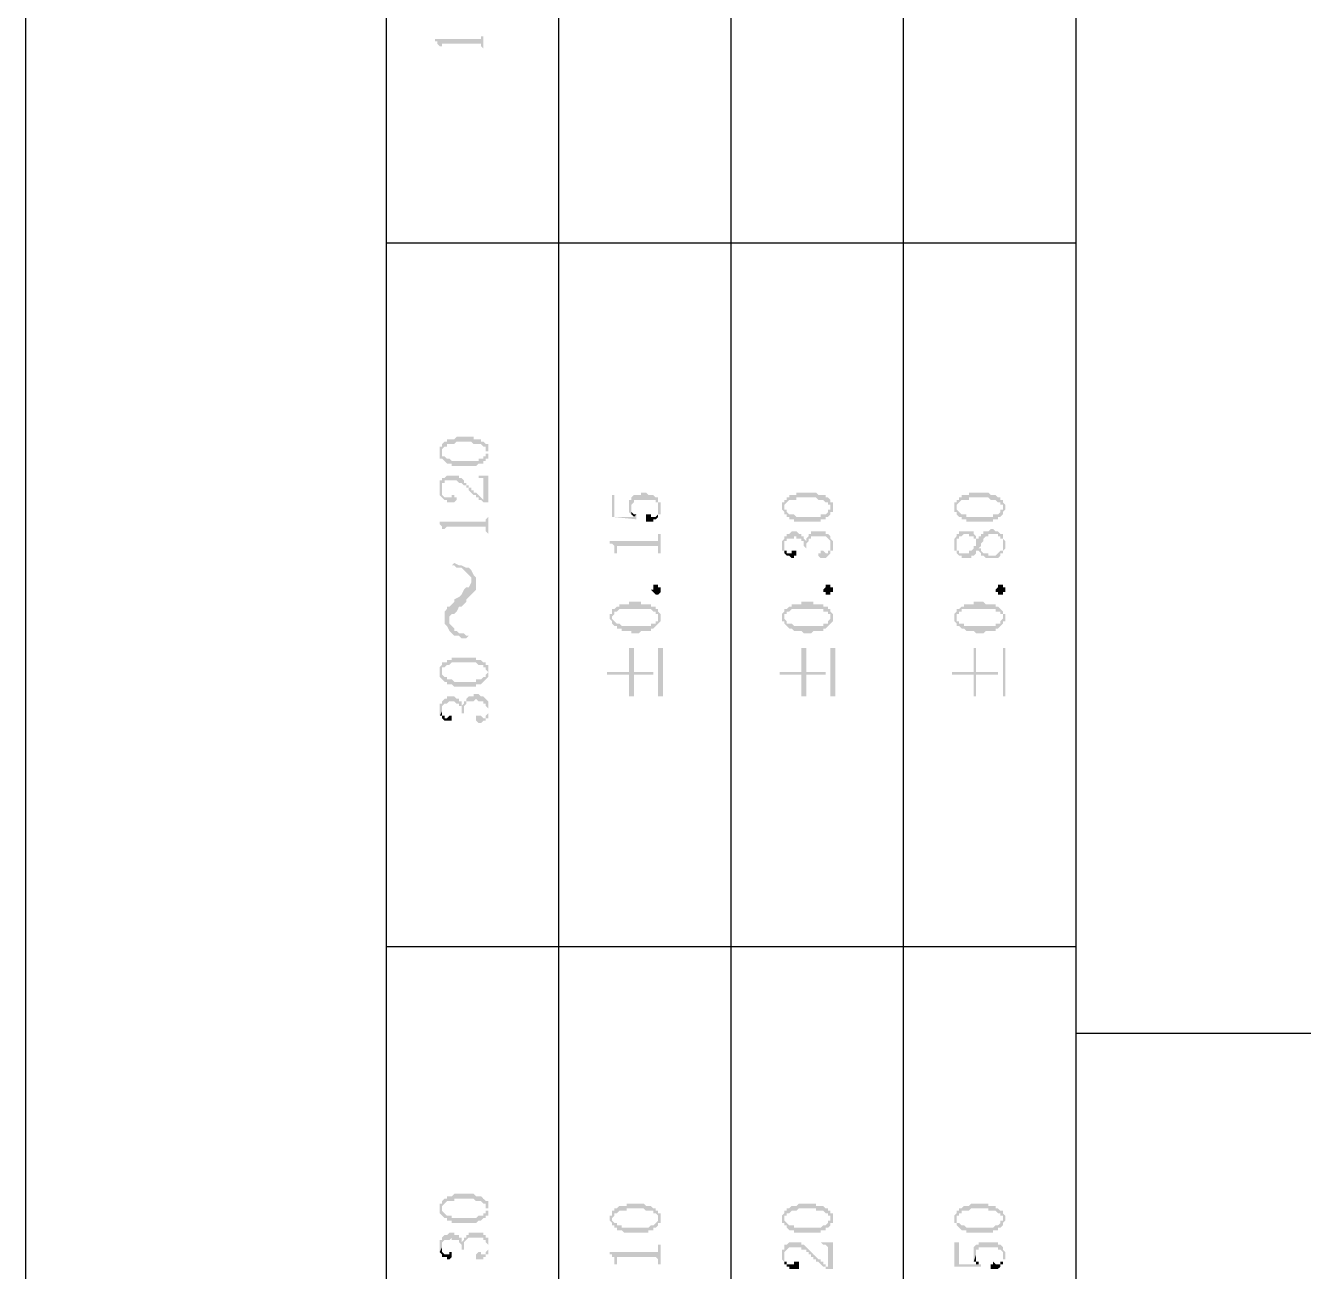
# Model space of a CAD drawing. Header units: inches. Extents: x 3613 to 8393, y -2205 to -794.
# Drawn here: x 4076.93 to 4100.69, y -2131.75 to -2108.57 of the extents above; entities that cross this region are included whole.
import ezdxf

# ---------------------------------------------------------------- set-up
doc = ezdxf.new("R2010")
doc.units = ezdxf.units.IN
doc.header["$MEASUREMENT"] = 0

msp = doc.modelspace()

# ---------------------------------------------------------------- hatches: boundary and pattern name
at = {"transparency": 33554559}
for points in [[(4084.536, -2108.821), (4084.536, -2108.867), (4084.581, -2108.867), (4084.581, -2108.912), (4084.581, -2108.912), (4084.626, -2108.957), (4084.626, -2109.002), (4084.626, -2109.047), (4084.626, -2108.957), (4084.671, -2108.957), (4084.671, -2108.912), (4085.393, -2108.912), (4085.393, -2108.957), (4085.393, -2108.957), (4085.438, -2109.002), (4085.438, -2109.047), (4085.438, -2108.686), (4085.438, -2108.776), (4085.393, -2108.776), (4085.393, -2108.821), (4085.348, -2108.821)], [(4084.626, -2116.494), (4084.626, -2116.584), (4084.626, -2116.629), (4084.671, -2116.629), (4084.671, -2116.494), (4084.671, -2116.449), (4084.671, -2116.449), (4084.716, -2116.404), (4084.761, -2116.404), (4084.761, -2116.358), (4084.897, -2116.358), (4084.942, -2116.313), (4085.213, -2116.313), (4085.258, -2116.358), (4085.393, -2116.358), (4085.438, -2116.404), (4085.484, -2116.404), (4085.484, -2116.449), (4085.484, -2116.494), (4085.529, -2116.494), (4085.529, -2116.358), (4085.484, -2116.358), (4085.438, -2116.313), (4085.393, -2116.313), (4085.393, -2116.268), (4085.258, -2116.268), (4085.258, -2116.223), (4084.942, -2116.223), (4084.897, -2116.268), (4084.761, -2116.268), (4084.761, -2116.313), (4084.716, -2116.313), (4084.671, -2116.358), (4084.671, -2116.404), (4084.626, -2116.404), (4084.626, -2116.449)], [(4084.671, -2116.629), (4084.671, -2116.629), (4084.716, -2116.674), (4084.716, -2116.674), (4084.761, -2116.72), (4084.852, -2116.72), (4084.852, -2116.765), (4085.303, -2116.765), (4085.348, -2116.72), (4085.438, -2116.72), (4085.438, -2116.674), (4085.484, -2116.674), (4085.484, -2116.629), (4085.529, -2116.629), (4085.529, -2116.584), (4085.529, -2116.539), (4085.529, -2116.494), (4085.529, -2116.449), (4085.529, -2116.404), (4085.529, -2116.358), (4085.529, -2116.539), (4085.484, -2116.539), (4085.484, -2116.584), (4085.438, -2116.584), (4085.438, -2116.629), (4085.348, -2116.629), (4085.348, -2116.674), (4084.852, -2116.674), (4084.807, -2116.629), (4084.761, -2116.629), (4084.716, -2116.584), (4084.671, -2116.584), (4084.671, -2116.539), (4084.671, -2116.494)], [(4084.626, -2117.171), (4084.626, -2117.216), (4084.626, -2117.306), (4084.626, -2117.306), (4084.671, -2117.216), (4084.671, -2117.126), (4084.671, -2117.081), (4084.716, -2117.081), (4084.716, -2117.035), (4084.942, -2117.035), (4084.987, -2117.081), (4085.032, -2117.081), (4085.077, -2117.126), (4085.123, -2117.126), (4085.123, -2117.171), (4085.168, -2117.171), (4085.168, -2117.216), (4085.168, -2117.216), (4085.213, -2117.261), (4085.213, -2117.261), (4085.258, -2117.306), (4085.303, -2117.306), (4085.303, -2117.351), (4085.348, -2117.351), (4085.348, -2117.397), (4085.393, -2117.397), (4085.438, -2117.442), (4085.484, -2117.442), (4085.438, -2117.397), (4085.438, -2117.397), (4085.393, -2117.351), (4085.393, -2117.351), (4085.348, -2117.306), (4085.348, -2117.306), (4085.303, -2117.261), (4085.258, -2117.261), (4085.258, -2117.216), (4085.213, -2117.216), (4085.213, -2117.171), (4085.168, -2117.171), (4085.168, -2117.126), (4085.123, -2117.126), (4085.123, -2117.081), (4085.077, -2117.081), (4085.077, -2117.035), (4085.077, -2117.035), (4085.032, -2116.99), (4084.987, -2116.99), (4084.987, -2116.945), (4084.761, -2116.945), (4084.716, -2116.99), (4084.671, -2116.99), (4084.671, -2117.035), (4084.626, -2117.035), (4084.626, -2117.081)], [(4085.303, -2116.945), (4085.348, -2116.945), (4085.348, -2116.99), (4085.438, -2116.99), (4085.438, -2117.035), (4085.438, -2117.397), (4085.484, -2117.442), (4085.529, -2117.442), (4085.529, -2116.945)], [(4084.626, -2117.306), (4084.671, -2117.351), (4084.671, -2117.351), (4084.716, -2117.397), (4084.761, -2117.397), (4084.761, -2117.442), (4084.897, -2117.442), (4084.942, -2117.397), (4084.942, -2117.351), (4084.897, -2117.351), (4084.897, -2117.306), (4084.852, -2117.306), (4084.852, -2117.351), (4084.716, -2117.351), (4084.671, -2117.306), (4084.671, -2117.216), (4084.671, -2117.216)], [(4087.83, -2117.306), (4087.83, -2117.712), (4088.282, -2117.758), (4088.282, -2117.712), (4088.282, -2117.667), (4088.237, -2117.712), (4087.876, -2117.712), (4087.876, -2117.306)], [(4088.146, -2117.487), (4088.146, -2117.577), (4088.146, -2117.622), (4088.146, -2117.622), (4088.191, -2117.667), (4088.191, -2117.532), (4088.191, -2117.487), (4088.191, -2117.487), (4088.237, -2117.442), (4088.237, -2117.397), (4088.643, -2117.397), (4088.643, -2117.442), (4088.688, -2117.442), (4088.688, -2117.487), (4088.688, -2117.532), (4088.688, -2117.667), (4088.733, -2117.667), (4088.733, -2117.622), (4088.733, -2117.532), (4088.733, -2117.487), (4088.733, -2117.442), (4088.688, -2117.442), (4088.688, -2117.397), (4088.688, -2117.351), (4088.643, -2117.351), (4088.598, -2117.306), (4088.507, -2117.306), (4088.462, -2117.261), (4088.372, -2117.261), (4088.372, -2117.306), (4088.237, -2117.306), (4088.191, -2117.351), (4088.191, -2117.397), (4088.146, -2117.397), (4088.146, -2117.442)], [(4090.99, -2117.532), (4090.99, -2117.577), (4090.99, -2117.577), (4091.035, -2117.622), (4091.035, -2117.667), (4091.035, -2117.532), (4091.035, -2117.487), (4091.035, -2117.487), (4091.08, -2117.442), (4091.08, -2117.442), (4091.125, -2117.397), (4091.26, -2117.397), (4091.26, -2117.351), (4091.622, -2117.351), (4091.667, -2117.397), (4091.757, -2117.397), (4091.802, -2117.442), (4091.847, -2117.442), (4091.847, -2117.487), (4091.892, -2117.487), (4091.892, -2117.532), (4091.892, -2117.397), (4091.892, -2117.397), (4091.847, -2117.351), (4091.802, -2117.351), (4091.802, -2117.306), (4091.667, -2117.306), (4091.622, -2117.261), (4091.26, -2117.261), (4091.26, -2117.306), (4091.125, -2117.306), (4091.125, -2117.351), (4091.08, -2117.351), (4091.08, -2117.397), (4091.035, -2117.397), (4091.035, -2117.442), (4090.99, -2117.442)], [(4094.194, -2117.532), (4094.194, -2117.577), (4094.194, -2117.622), (4094.239, -2117.622), (4094.239, -2117.667), (4094.239, -2117.532), (4094.239, -2117.487), (4094.239, -2117.487), (4094.284, -2117.442), (4094.284, -2117.442), (4094.329, -2117.397), (4094.465, -2117.397), (4094.465, -2117.351), (4094.826, -2117.351), (4094.871, -2117.397), (4094.961, -2117.397), (4095.006, -2117.442), (4095.052, -2117.442), (4095.052, -2117.487), (4095.097, -2117.487), (4095.097, -2117.532), (4095.097, -2117.397), (4095.052, -2117.397), (4095.052, -2117.351), (4095.006, -2117.351), (4094.961, -2117.306), (4094.871, -2117.306), (4094.826, -2117.261), (4094.465, -2117.261), (4094.465, -2117.306), (4094.329, -2117.306), (4094.329, -2117.351), (4094.284, -2117.351), (4094.284, -2117.397), (4094.239, -2117.397), (4094.239, -2117.442), (4094.194, -2117.442)], [(4088.191, -2117.667), (4088.191, -2117.667), (4088.237, -2117.712), (4088.237, -2117.712), (4088.282, -2117.667), (4088.237, -2117.667), (4088.191, -2117.622), (4088.191, -2117.577), (4088.191, -2117.532)], [(4088.462, -2117.712), (4088.462, -2117.803), (4088.598, -2117.803), (4088.598, -2117.758), (4088.643, -2117.758), (4088.688, -2117.712), (4088.688, -2117.532), (4088.688, -2117.622), (4088.688, -2117.667), (4088.688, -2117.667), (4088.643, -2117.712), (4088.553, -2117.712), (4088.553, -2117.667), (4088.462, -2117.667)], [(4091.035, -2117.667), (4091.08, -2117.667), (4091.08, -2117.712), (4091.125, -2117.712), (4091.125, -2117.758), (4091.215, -2117.758), (4091.215, -2117.803), (4091.712, -2117.803), (4091.712, -2117.758), (4091.802, -2117.758), (4091.802, -2117.712), (4091.847, -2117.712), (4091.892, -2117.667), (4091.892, -2117.622), (4091.937, -2117.622), (4091.937, -2117.577), (4091.937, -2117.532), (4091.937, -2117.487), (4091.937, -2117.442), (4091.892, -2117.442), (4091.892, -2117.397), (4091.892, -2117.532), (4091.892, -2117.577), (4091.847, -2117.577), (4091.847, -2117.622), (4091.847, -2117.622), (4091.802, -2117.667), (4091.712, -2117.667), (4091.712, -2117.712), (4091.26, -2117.712), (4091.215, -2117.667), (4091.125, -2117.667), (4091.08, -2117.622), (4091.08, -2117.577), (4091.035, -2117.577), (4091.035, -2117.532)], [(4094.239, -2117.667), (4094.239, -2117.667), (4094.284, -2117.712), (4094.329, -2117.712), (4094.329, -2117.758), (4094.42, -2117.758), (4094.42, -2117.803), (4094.916, -2117.803), (4094.916, -2117.758), (4095.006, -2117.758), (4095.006, -2117.712), (4095.052, -2117.712), (4095.097, -2117.667), (4095.097, -2117.622), (4095.097, -2117.622), (4095.142, -2117.577), (4095.142, -2117.532), (4095.142, -2117.487), (4095.142, -2117.487), (4095.097, -2117.442), (4095.097, -2117.397), (4095.097, -2117.532), (4095.097, -2117.577), (4095.052, -2117.577), (4095.052, -2117.622), (4095.052, -2117.622), (4095.006, -2117.667), (4094.916, -2117.667), (4094.916, -2117.712), (4094.42, -2117.712), (4094.42, -2117.667), (4094.329, -2117.667), (4094.284, -2117.622), (4094.284, -2117.622), (4094.239, -2117.577), (4094.239, -2117.532)], [(4084.626, -2117.803), (4084.626, -2117.848), (4084.626, -2117.848), (4084.671, -2117.893), (4084.671, -2117.938), (4084.716, -2117.938), (4084.716, -2118.073), (4084.716, -2117.938), (4084.716, -2117.938), (4084.761, -2117.893), (4085.484, -2117.893), (4085.484, -2117.938), (4085.484, -2117.983), (4085.529, -2118.028), (4085.529, -2118.073), (4085.529, -2117.667), (4085.529, -2117.712), (4085.484, -2117.758), (4085.484, -2117.803), (4085.438, -2117.803)], [(4087.785, -2118.164), (4087.785, -2118.209), (4087.83, -2118.209), (4087.876, -2118.254), (4087.876, -2118.344), (4087.876, -2118.389), (4087.921, -2118.389), (4087.921, -2118.299), (4087.921, -2118.254), (4088.688, -2118.254), (4088.688, -2118.299), (4088.688, -2118.344), (4088.688, -2118.389), (4088.733, -2118.389), (4088.733, -2118.028), (4088.688, -2118.028), (4088.688, -2118.119), (4088.688, -2118.164), (4088.598, -2118.164)], [(4090.99, -2118.254), (4090.99, -2118.344), (4091.035, -2118.344), (4091.035, -2118.254), (4091.035, -2118.209), (4091.035, -2118.164), (4091.08, -2118.164), (4091.08, -2118.119), (4091.215, -2118.119), (4091.215, -2118.073), (4091.26, -2118.073), (4091.26, -2118.119), (4091.351, -2118.119), (4091.351, -2118.164), (4091.396, -2118.164), (4091.396, -2118.209), (4091.396, -2118.254), (4091.396, -2118.254), (4091.441, -2118.299), (4091.441, -2118.254), (4091.441, -2118.209), (4091.486, -2118.164), (4091.486, -2118.119), (4091.531, -2118.119), (4091.531, -2118.073), (4091.802, -2118.073), (4091.847, -2118.119), (4091.847, -2118.119), (4091.892, -2118.164), (4091.892, -2118.209), (4091.892, -2118.254), (4091.892, -2118.073), (4091.892, -2118.073), (4091.847, -2118.028), (4091.802, -2118.028), (4091.802, -2117.983), (4091.531, -2117.983), (4091.531, -2118.028), (4091.486, -2118.028), (4091.486, -2118.073), (4091.486, -2118.073), (4091.441, -2118.119), (4091.441, -2118.164), (4091.441, -2118.164), (4091.396, -2118.119), (4091.396, -2118.073), (4091.351, -2118.073), (4091.351, -2118.028), (4091.306, -2118.028), (4091.26, -2117.983), (4091.17, -2117.983), (4091.125, -2118.028), (4091.08, -2118.028), (4091.08, -2118.073), (4091.035, -2118.073), (4091.035, -2118.119), (4091.035, -2118.119), (4090.99, -2118.164), (4090.99, -2118.209)], [(4094.194, -2118.209), (4094.194, -2118.254), (4094.194, -2118.344), (4094.239, -2118.344), (4094.239, -2118.389), (4094.239, -2118.389), (4094.284, -2118.435), (4094.329, -2118.435), (4094.329, -2118.48), (4094.51, -2118.48), (4094.51, -2118.435), (4094.555, -2118.435), (4094.6, -2118.389), (4094.6, -2118.344), (4094.645, -2118.344), (4094.645, -2118.299), (4094.645, -2118.299), (4094.691, -2118.254), (4094.691, -2118.209), (4094.691, -2118.209), (4094.736, -2118.164), (4094.736, -2118.119), (4094.736, -2118.119), (4094.781, -2118.073), (4094.826, -2118.073), (4094.826, -2118.028), (4095.006, -2118.028), (4095.006, -2118.073), (4095.052, -2118.073), (4095.052, -2118.119), (4095.097, -2118.119), (4095.097, -2118.209), (4095.097, -2118.344), (4095.097, -2118.344), (4095.142, -2118.299), (4095.142, -2118.209), (4095.142, -2118.164), (4095.142, -2118.164), (4095.097, -2118.119), (4095.097, -2118.073), (4095.097, -2118.028), (4095.052, -2118.028), (4095.006, -2117.983), (4094.961, -2117.983), (4094.916, -2117.938), (4094.871, -2117.938), (4094.826, -2117.983), (4094.736, -2117.983), (4094.736, -2118.028), (4094.691, -2118.028), (4094.691, -2118.073), (4094.645, -2118.073), (4094.645, -2118.119), (4094.6, -2118.119), (4094.6, -2118.164), (4094.6, -2118.254), (4094.555, -2118.254), (4094.555, -2118.299), (4094.555, -2118.299), (4094.51, -2118.344), (4094.465, -2118.344), (4094.465, -2118.389), (4094.284, -2118.389), (4094.284, -2118.344), (4094.239, -2118.344), (4094.239, -2118.299), (4094.239, -2118.073), (4094.194, -2118.119)], [(4094.239, -2118.073), (4094.239, -2118.209), (4094.239, -2118.164), (4094.239, -2118.119), (4094.284, -2118.119), (4094.284, -2118.073), (4094.329, -2118.073), (4094.375, -2118.028), (4094.465, -2118.028), (4094.465, -2118.073), (4094.555, -2118.073), (4094.555, -2118.119), (4094.6, -2118.119), (4094.6, -2118.164), (4094.6, -2118.073), (4094.6, -2118.073), (4094.555, -2118.028), (4094.555, -2117.983), (4094.284, -2117.983), (4094.284, -2118.028), (4094.239, -2118.028)], [(4091.035, -2118.344), (4091.035, -2118.389), (4091.035, -2118.389), (4091.08, -2118.435), (4091.125, -2118.435), (4091.17, -2118.48), (4091.215, -2118.48), (4091.215, -2118.435), (4091.26, -2118.435), (4091.26, -2118.389), (4091.26, -2118.344), (4091.17, -2118.344), (4091.17, -2118.389), (4091.08, -2118.389), (4091.08, -2118.344), (4091.035, -2118.344), (4091.035, -2118.299), (4091.035, -2118.254)], [(4091.667, -2118.435), (4091.667, -2118.435), (4091.712, -2118.48), (4091.802, -2118.48), (4091.847, -2118.435), (4091.847, -2118.435), (4091.892, -2118.389), (4091.892, -2118.344), (4091.937, -2118.344), (4091.937, -2118.254), (4091.937, -2118.209), (4091.937, -2118.164), (4091.937, -2118.164), (4091.892, -2118.119), (4091.892, -2118.254), (4091.892, -2118.299), (4091.892, -2118.344), (4091.847, -2118.344), (4091.847, -2118.389), (4091.802, -2118.389), (4091.757, -2118.344), (4091.712, -2118.344), (4091.712, -2118.389), (4091.667, -2118.389)], [(4094.645, -2118.344), (4094.691, -2118.389), (4094.691, -2118.435), (4094.736, -2118.435), (4094.781, -2118.48), (4095.006, -2118.48), (4095.052, -2118.435), (4095.052, -2118.389), (4095.097, -2118.389), (4095.097, -2118.209), (4095.097, -2118.299), (4095.097, -2118.344), (4095.052, -2118.344), (4095.006, -2118.389), (4095.006, -2118.389), (4094.961, -2118.435), (4094.826, -2118.435), (4094.826, -2118.389), (4094.736, -2118.389), (4094.691, -2118.344), (4094.691, -2118.299), (4094.645, -2118.299)], [(4084.852, -2118.615), (4084.897, -2118.615), (4084.942, -2118.66), (4085.032, -2118.66), (4085.077, -2118.705), (4085.123, -2118.75), (4085.123, -2118.75), (4085.168, -2118.796), (4085.213, -2118.841), (4085.213, -2119.157), (4085.213, -2119.157), (4085.258, -2119.112), (4085.303, -2119.066), (4085.303, -2118.841), (4085.258, -2118.796), (4085.213, -2118.705), (4085.213, -2118.705), (4085.168, -2118.66), (4085.123, -2118.66), (4085.032, -2118.615), (4084.987, -2118.615), (4084.897, -2118.57)], [(4084.716, -2119.608), (4084.716, -2119.698), (4084.761, -2119.743), (4084.807, -2119.834), (4084.807, -2119.653), (4084.807, -2119.563), (4084.852, -2119.518), (4084.897, -2119.518), (4084.942, -2119.473), (4084.987, -2119.382), (4085.032, -2119.382), (4085.077, -2119.337), (4085.123, -2119.292), (4085.123, -2119.247), (4085.168, -2119.202), (4085.213, -2119.157), (4085.213, -2118.886), (4085.213, -2118.931), (4085.168, -2119.021), (4085.123, -2119.021), (4085.077, -2119.066), (4085.032, -2119.157), (4085.032, -2119.157), (4084.987, -2119.202), (4084.897, -2119.247), (4084.897, -2119.292), (4084.852, -2119.337), (4084.807, -2119.382), (4084.761, -2119.382), (4084.761, -2119.427), (4084.716, -2119.473), (4084.716, -2119.563)], [(4088.733, -2119.066), (4088.733, -2119.112), (4088.733, -2119.112), (4088.688, -2119.157), (4088.643, -2119.157), (4088.598, -2119.112), (4088.598, -2119.112), (4088.553, -2119.066), (4088.598, -2119.066), (4088.598, -2119.021), (4088.598, -2118.976), (4088.688, -2118.976), (4088.688, -2119.021), (4088.733, -2119.021), (4088.733, -2119.066)], [(4091.937, -2119.066), (4091.937, -2119.112), (4091.892, -2119.112), (4091.892, -2119.157), (4091.802, -2119.157), (4091.802, -2119.112), (4091.757, -2119.112), (4091.757, -2119.066), (4091.757, -2119.066), (4091.802, -2119.021), (4091.802, -2118.976), (4091.892, -2118.976), (4091.892, -2119.021), (4091.937, -2119.021), (4091.937, -2119.066)], [(4095.142, -2119.066), (4095.142, -2119.112), (4095.097, -2119.112), (4095.097, -2119.157), (4095.006, -2119.157), (4095.006, -2119.112), (4094.961, -2119.112), (4094.961, -2119.066), (4094.961, -2119.066), (4095.006, -2119.021), (4095.006, -2118.976), (4095.097, -2118.976), (4095.097, -2119.021), (4095.142, -2119.021), (4095.142, -2119.066)], [(4087.785, -2119.563), (4087.785, -2119.608), (4087.785, -2119.608), (4087.83, -2119.653), (4087.83, -2119.698), (4087.83, -2119.563), (4087.83, -2119.563), (4087.876, -2119.518), (4087.876, -2119.473), (4087.921, -2119.473), (4087.966, -2119.427), (4088.553, -2119.427), (4088.598, -2119.473), (4088.643, -2119.473), (4088.643, -2119.518), (4088.688, -2119.518), (4088.688, -2119.563), (4088.688, -2119.427), (4088.643, -2119.427), (4088.643, -2119.382), (4088.553, -2119.382), (4088.553, -2119.337), (4088.372, -2119.337), (4088.372, -2119.292), (4088.146, -2119.292), (4088.146, -2119.337), (4087.966, -2119.337), (4087.966, -2119.382), (4087.921, -2119.382), (4087.876, -2119.427), (4087.83, -2119.427), (4087.83, -2119.473), (4087.83, -2119.518), (4087.785, -2119.518)], [(4087.83, -2119.698), (4087.876, -2119.743), (4087.921, -2119.743), (4087.921, -2119.789), (4088.011, -2119.789), (4088.011, -2119.834), (4088.191, -2119.834), (4088.191, -2119.879), (4088.327, -2119.879), (4088.372, -2119.834), (4088.553, -2119.834), (4088.553, -2119.789), (4088.598, -2119.789), (4088.643, -2119.743), (4088.643, -2119.743), (4088.688, -2119.698), (4088.688, -2119.698), (4088.733, -2119.653), (4088.733, -2119.563), (4088.733, -2119.518), (4088.733, -2119.518), (4088.688, -2119.473), (4088.688, -2119.608), (4088.688, -2119.653), (4088.643, -2119.653), (4088.643, -2119.698), (4088.553, -2119.698), (4088.553, -2119.743), (4088.011, -2119.743), (4087.966, -2119.698), (4087.921, -2119.698), (4087.876, -2119.653), (4087.876, -2119.653), (4087.83, -2119.608), (4087.83, -2119.563)], [(4090.99, -2119.563), (4090.99, -2119.608), (4090.99, -2119.653), (4091.035, -2119.653), (4091.035, -2119.698), (4091.035, -2119.563), (4091.035, -2119.518), (4091.08, -2119.518), (4091.08, -2119.473), (4091.125, -2119.473), (4091.17, -2119.427), (4091.757, -2119.427), (4091.757, -2119.473), (4091.847, -2119.473), (4091.847, -2119.518), (4091.892, -2119.518), (4091.892, -2119.563), (4091.892, -2119.427), (4091.847, -2119.427), (4091.847, -2119.382), (4091.757, -2119.382), (4091.757, -2119.337), (4091.576, -2119.337), (4091.576, -2119.292), (4091.351, -2119.292), (4091.351, -2119.337), (4091.17, -2119.337), (4091.17, -2119.382), (4091.125, -2119.382), (4091.08, -2119.427), (4091.035, -2119.427), (4091.035, -2119.473), (4091.035, -2119.473), (4090.99, -2119.518)], [(4091.035, -2119.698), (4091.08, -2119.743), (4091.08, -2119.743), (4091.125, -2119.789), (4091.17, -2119.789), (4091.215, -2119.834), (4091.351, -2119.834), (4091.396, -2119.879), (4091.531, -2119.879), (4091.576, -2119.834), (4091.757, -2119.834), (4091.757, -2119.789), (4091.802, -2119.789), (4091.847, -2119.743), (4091.847, -2119.743), (4091.892, -2119.698), (4091.892, -2119.698), (4091.937, -2119.653), (4091.937, -2119.563), (4091.937, -2119.518), (4091.937, -2119.518), (4091.892, -2119.473), (4091.892, -2119.608), (4091.892, -2119.608), (4091.847, -2119.653), (4091.847, -2119.698), (4091.757, -2119.698), (4091.757, -2119.743), (4091.215, -2119.743), (4091.17, -2119.698), (4091.08, -2119.698), (4091.08, -2119.653), (4091.08, -2119.653), (4091.035, -2119.608), (4091.035, -2119.563)], [(4094.194, -2119.563), (4094.194, -2119.608), (4094.194, -2119.653), (4094.194, -2119.653), (4094.239, -2119.698), (4094.239, -2119.563), (4094.239, -2119.518), (4094.284, -2119.518), (4094.284, -2119.473), (4094.329, -2119.473), (4094.329, -2119.427), (4094.961, -2119.427), (4094.961, -2119.473), (4095.052, -2119.473), (4095.052, -2119.518), (4095.097, -2119.518), (4095.097, -2119.563), (4095.097, -2119.473), (4095.052, -2119.427), (4095.052, -2119.427), (4095.006, -2119.382), (4094.961, -2119.382), (4094.961, -2119.337), (4094.781, -2119.337), (4094.736, -2119.292), (4094.555, -2119.292), (4094.555, -2119.337), (4094.375, -2119.337), (4094.375, -2119.382), (4094.329, -2119.382), (4094.284, -2119.427), (4094.239, -2119.427), (4094.239, -2119.473), (4094.239, -2119.473), (4094.194, -2119.518)], [(4094.239, -2119.698), (4094.239, -2119.743), (4094.284, -2119.743), (4094.329, -2119.789), (4094.375, -2119.789), (4094.42, -2119.834), (4094.555, -2119.834), (4094.6, -2119.879), (4094.736, -2119.879), (4094.781, -2119.834), (4094.961, -2119.834), (4094.961, -2119.789), (4095.006, -2119.789), (4095.052, -2119.743), (4095.052, -2119.743), (4095.097, -2119.698), (4095.097, -2119.653), (4095.142, -2119.653), (4095.142, -2119.563), (4095.142, -2119.518), (4095.097, -2119.518), (4095.097, -2119.473), (4095.097, -2119.608), (4095.097, -2119.608), (4095.052, -2119.653), (4095.052, -2119.698), (4094.961, -2119.698), (4094.961, -2119.743), (4094.375, -2119.743), (4094.375, -2119.698), (4094.284, -2119.698), (4094.284, -2119.653), (4094.239, -2119.653), (4094.239, -2119.608), (4094.239, -2119.563)], [(4084.807, -2119.834), (4084.807, -2119.834), (4084.852, -2119.879), (4084.897, -2119.924), (4084.987, -2119.924), (4085.032, -2119.969), (4085.123, -2119.969), (4085.168, -2119.924), (4085.123, -2119.924), (4085.077, -2119.879), (4084.987, -2119.879), (4084.942, -2119.834), (4084.897, -2119.834), (4084.897, -2119.789), (4084.852, -2119.743), (4084.807, -2119.698), (4084.807, -2119.653)], [(4087.74, -2120.601), (4087.74, -2120.646), (4088.146, -2120.646), (4088.146, -2121.052), (4088.237, -2121.052), (4088.237, -2120.646), (4088.598, -2120.646), (4088.598, -2120.601), (4088.237, -2120.601), (4088.237, -2120.15), (4088.146, -2120.15), (4088.146, -2120.601)], [(4088.778, -2121.052), (4088.778, -2120.15), (4088.688, -2120.15), (4088.688, -2121.052)], [(4090.945, -2120.601), (4090.945, -2120.646), (4091.351, -2120.646), (4091.351, -2121.052), (4091.441, -2121.052), (4091.441, -2120.646), (4091.802, -2120.646), (4091.802, -2120.601), (4091.441, -2120.601), (4091.441, -2120.15), (4091.351, -2120.15), (4091.351, -2120.601)], [(4091.983, -2121.052), (4091.983, -2120.15), (4091.892, -2120.15), (4091.892, -2121.052)], [(4094.149, -2120.601), (4094.149, -2120.646), (4094.555, -2120.646), (4094.555, -2121.052), (4094.6, -2121.052), (4094.6, -2120.646), (4095.006, -2120.646), (4095.006, -2120.601), (4094.6, -2120.601), (4094.6, -2120.15), (4094.555, -2120.15), (4094.555, -2120.601)], [(4095.142, -2121.052), (4095.142, -2120.15), (4095.097, -2120.15), (4095.097, -2121.052)], [(4084.626, -2120.601), (4084.626, -2120.646), (4084.626, -2120.691), (4084.626, -2120.691), (4084.671, -2120.736), (4084.671, -2120.601), (4084.671, -2120.556), (4084.671, -2120.511), (4084.716, -2120.511), (4084.761, -2120.465), (4084.807, -2120.465), (4084.852, -2120.42), (4085.303, -2120.42), (4085.348, -2120.465), (4085.438, -2120.465), (4085.438, -2120.511), (4085.484, -2120.511), (4085.484, -2120.556), (4085.484, -2120.556), (4085.529, -2120.601), (4085.529, -2120.465), (4085.484, -2120.465), (4085.484, -2120.42), (4085.438, -2120.42), (4085.393, -2120.375), (4085.303, -2120.375), (4085.303, -2120.33), (4084.852, -2120.33), (4084.852, -2120.375), (4084.761, -2120.375), (4084.761, -2120.42), (4084.671, -2120.42), (4084.671, -2120.465), (4084.671, -2120.465), (4084.626, -2120.511), (4084.626, -2120.556), (4084.626, -2120.556)], [(4084.671, -2120.736), (4084.671, -2120.736), (4084.716, -2120.781), (4084.761, -2120.781), (4084.761, -2120.827), (4084.852, -2120.827), (4084.897, -2120.872), (4085.303, -2120.872), (4085.303, -2120.827), (4085.393, -2120.827), (4085.438, -2120.781), (4085.438, -2120.781), (4085.484, -2120.736), (4085.484, -2120.736), (4085.529, -2120.691), (4085.529, -2120.601), (4085.529, -2120.556), (4085.529, -2120.511), (4085.529, -2120.465), (4085.529, -2120.601), (4085.529, -2120.601), (4085.484, -2120.646), (4085.484, -2120.691), (4085.438, -2120.691), (4085.393, -2120.736), (4085.303, -2120.736), (4085.303, -2120.781), (4084.897, -2120.781), (4084.852, -2120.736), (4084.761, -2120.736), (4084.761, -2120.691), (4084.716, -2120.691), (4084.671, -2120.646), (4084.671, -2120.601), (4084.671, -2120.601)], [(4084.626, -2121.278), (4084.626, -2121.323), (4084.626, -2121.368), (4084.626, -2121.413), (4084.671, -2121.323), (4084.671, -2121.233), (4084.671, -2121.233), (4084.716, -2121.188), (4084.761, -2121.188), (4084.807, -2121.142), (4084.897, -2121.142), (4084.942, -2121.188), (4084.987, -2121.188), (4084.987, -2121.233), (4085.032, -2121.233), (4085.032, -2121.278), (4085.032, -2121.368), (4085.077, -2121.368), (4085.077, -2121.323), (4085.077, -2121.233), (4085.077, -2121.233), (4085.123, -2121.188), (4085.123, -2121.142), (4085.258, -2121.142), (4085.303, -2121.097), (4085.303, -2121.097), (4085.348, -2121.142), (4085.438, -2121.142), (4085.438, -2121.188), (4085.484, -2121.188), (4085.484, -2121.233), (4085.529, -2121.278), (4085.529, -2121.323), (4085.529, -2121.142), (4085.529, -2121.142), (4085.484, -2121.097), (4085.484, -2121.097), (4085.438, -2121.052), (4085.393, -2121.052), (4085.348, -2121.007), (4085.258, -2121.007), (4085.258, -2121.052), (4085.168, -2121.052), (4085.123, -2121.097), (4085.123, -2121.142), (4085.077, -2121.142), (4085.077, -2121.188), (4085.077, -2121.188), (4085.032, -2121.233), (4085.032, -2121.188), (4085.032, -2121.142), (4084.987, -2121.142), (4084.987, -2121.097), (4084.942, -2121.097), (4084.897, -2121.052), (4084.761, -2121.052), (4084.761, -2121.097), (4084.716, -2121.097), (4084.671, -2121.142), (4084.671, -2121.188), (4084.626, -2121.188), (4084.626, -2121.233)], [(4085.303, -2121.504), (4085.303, -2121.504), (4085.348, -2121.549), (4085.393, -2121.549), (4085.438, -2121.504), (4085.484, -2121.504), (4085.484, -2121.458), (4085.529, -2121.458), (4085.529, -2121.368), (4085.529, -2121.323), (4085.529, -2121.278), (4085.529, -2121.188), (4085.529, -2121.142), (4085.529, -2121.323), (4085.529, -2121.368), (4085.529, -2121.368), (4085.484, -2121.413), (4085.484, -2121.458), (4085.438, -2121.458), (4085.393, -2121.413), (4085.303, -2121.413), (4085.303, -2121.458), (4085.303, -2121.458)], [(4084.626, -2121.413), (4084.671, -2121.413), (4084.671, -2121.458), (4084.671, -2121.458), (4084.716, -2121.504), (4084.852, -2121.504), (4084.852, -2121.458), (4084.852, -2121.413), (4084.807, -2121.413), (4084.761, -2121.458), (4084.716, -2121.458), (4084.716, -2121.413), (4084.671, -2121.413), (4084.671, -2121.323), (4084.671, -2121.323)], [(4084.626, -2130.575), (4084.626, -2130.62), (4084.626, -2130.665), (4084.626, -2130.665), (4084.671, -2130.71), (4084.671, -2130.575), (4084.671, -2130.53), (4084.671, -2130.53), (4084.716, -2130.485), (4084.716, -2130.485), (4084.761, -2130.44), (4084.897, -2130.44), (4084.897, -2130.395), (4085.258, -2130.395), (4085.303, -2130.44), (4085.393, -2130.44), (4085.438, -2130.485), (4085.484, -2130.485), (4085.484, -2130.53), (4085.484, -2130.575), (4085.529, -2130.575), (4085.529, -2130.44), (4085.484, -2130.44), (4085.438, -2130.395), (4085.438, -2130.395), (4085.393, -2130.349), (4085.303, -2130.349), (4085.258, -2130.304), (4084.897, -2130.304), (4084.852, -2130.349), (4084.761, -2130.349), (4084.761, -2130.395), (4084.716, -2130.395), (4084.671, -2130.44), (4084.671, -2130.485), (4084.626, -2130.485)], [(4084.671, -2130.71), (4084.671, -2130.71), (4084.716, -2130.756), (4084.761, -2130.756), (4084.761, -2130.801), (4084.852, -2130.801), (4084.852, -2130.846), (4085.303, -2130.846), (4085.348, -2130.801), (4085.393, -2130.801), (4085.438, -2130.756), (4085.484, -2130.756), (4085.484, -2130.71), (4085.529, -2130.71), (4085.529, -2130.665), (4085.529, -2130.62), (4085.529, -2130.575), (4085.529, -2130.53), (4085.529, -2130.485), (4085.529, -2130.44), (4085.529, -2130.62), (4085.484, -2130.62), (4085.484, -2130.665), (4085.438, -2130.665), (4085.438, -2130.71), (4085.348, -2130.71), (4085.303, -2130.756), (4084.852, -2130.756), (4084.852, -2130.71), (4084.761, -2130.71), (4084.716, -2130.665), (4084.716, -2130.665), (4084.671, -2130.62), (4084.671, -2130.575)], [(4087.785, -2130.756), (4087.785, -2130.801), (4087.83, -2130.846), (4087.83, -2130.891), (4087.83, -2130.756), (4087.83, -2130.756), (4087.876, -2130.71), (4087.876, -2130.665), (4087.921, -2130.665), (4087.966, -2130.62), (4088.101, -2130.62), (4088.101, -2130.575), (4088.417, -2130.575), (4088.462, -2130.62), (4088.598, -2130.62), (4088.598, -2130.665), (4088.643, -2130.665), (4088.688, -2130.71), (4088.688, -2130.756), (4088.688, -2130.62), (4088.643, -2130.62), (4088.643, -2130.575), (4088.598, -2130.575), (4088.553, -2130.53), (4088.462, -2130.53), (4088.417, -2130.485), (4088.101, -2130.485), (4088.101, -2130.53), (4087.966, -2130.53), (4087.921, -2130.575), (4087.876, -2130.575), (4087.876, -2130.62), (4087.83, -2130.62), (4087.83, -2130.665), (4087.83, -2130.71), (4087.785, -2130.71)], [(4087.83, -2130.891), (4087.876, -2130.891), (4087.876, -2130.936), (4087.921, -2130.936), (4087.921, -2130.981), (4088.011, -2130.981), (4088.056, -2131.026), (4088.507, -2131.026), (4088.507, -2130.981), (4088.598, -2130.981), (4088.598, -2130.936), (4088.643, -2130.936), (4088.688, -2130.891), (4088.688, -2130.846), (4088.733, -2130.846), (4088.733, -2130.801), (4088.733, -2130.756), (4088.733, -2130.71), (4088.733, -2130.665), (4088.688, -2130.665), (4088.688, -2130.62), (4088.688, -2130.801), (4088.688, -2130.801), (4088.643, -2130.846), (4088.643, -2130.846), (4088.598, -2130.891), (4088.553, -2130.891), (4088.507, -2130.936), (4088.011, -2130.936), (4088.011, -2130.891), (4087.921, -2130.891), (4087.921, -2130.846), (4087.876, -2130.846), (4087.83, -2130.801), (4087.83, -2130.756)], [(4090.99, -2130.756), (4090.99, -2130.846), (4091.035, -2130.846), (4091.035, -2130.891), (4091.035, -2130.756), (4091.035, -2130.71), (4091.08, -2130.71), (4091.08, -2130.665), (4091.125, -2130.665), (4091.17, -2130.62), (4091.26, -2130.62), (4091.306, -2130.575), (4091.622, -2130.575), (4091.622, -2130.62), (4091.757, -2130.62), (4091.802, -2130.665), (4091.847, -2130.665), (4091.847, -2130.71), (4091.892, -2130.71), (4091.892, -2130.756), (4091.892, -2130.62), (4091.847, -2130.62), (4091.847, -2130.575), (4091.802, -2130.575), (4091.757, -2130.53), (4091.622, -2130.53), (4091.622, -2130.485), (4091.306, -2130.485), (4091.26, -2130.53), (4091.17, -2130.53), (4091.125, -2130.575), (4091.08, -2130.575), (4091.08, -2130.62), (4091.035, -2130.62), (4091.035, -2130.665), (4091.035, -2130.665), (4090.99, -2130.71)], [(4091.035, -2130.891), (4091.08, -2130.891), (4091.08, -2130.936), (4091.08, -2130.936), (4091.125, -2130.981), (4091.215, -2130.981), (4091.215, -2131.026), (4091.712, -2131.026), (4091.712, -2130.981), (4091.802, -2130.981), (4091.802, -2130.936), (4091.847, -2130.936), (4091.892, -2130.891), (4091.892, -2130.846), (4091.937, -2130.846), (4091.937, -2130.801), (4091.937, -2130.756), (4091.937, -2130.71), (4091.937, -2130.665), (4091.892, -2130.665), (4091.892, -2130.62), (4091.892, -2130.801), (4091.847, -2130.801), (4091.847, -2130.846), (4091.847, -2130.846), (4091.802, -2130.891), (4091.757, -2130.891), (4091.712, -2130.936), (4091.215, -2130.936), (4091.215, -2130.891), (4091.125, -2130.891), (4091.08, -2130.846), (4091.08, -2130.846), (4091.035, -2130.801), (4091.035, -2130.756)], [(4094.194, -2130.756), (4094.194, -2130.846), (4094.239, -2130.846), (4094.239, -2130.891), (4094.239, -2130.756), (4094.239, -2130.71), (4094.284, -2130.71), (4094.284, -2130.665), (4094.329, -2130.665), (4094.329, -2130.62), (4094.465, -2130.62), (4094.51, -2130.575), (4094.826, -2130.575), (4094.826, -2130.62), (4094.961, -2130.62), (4095.006, -2130.665), (4095.052, -2130.665), (4095.052, -2130.71), (4095.097, -2130.71), (4095.097, -2130.756), (4095.097, -2130.62), (4095.052, -2130.62), (4095.006, -2130.575), (4094.961, -2130.575), (4094.961, -2130.53), (4094.826, -2130.53), (4094.826, -2130.485), (4094.51, -2130.485), (4094.465, -2130.53), (4094.375, -2130.53), (4094.329, -2130.575), (4094.284, -2130.575), (4094.284, -2130.62), (4094.239, -2130.62), (4094.239, -2130.665), (4094.239, -2130.665), (4094.194, -2130.71)], [(4094.239, -2130.891), (4094.239, -2130.891), (4094.284, -2130.936), (4094.284, -2130.936), (4094.329, -2130.981), (4094.42, -2130.981), (4094.42, -2131.026), (4094.916, -2131.026), (4094.916, -2130.981), (4095.006, -2130.981), (4095.006, -2130.936), (4095.052, -2130.936), (4095.097, -2130.891), (4095.097, -2130.846), (4095.097, -2130.846), (4095.142, -2130.801), (4095.142, -2130.756), (4095.142, -2130.71), (4095.142, -2130.71), (4095.097, -2130.665), (4095.097, -2130.62), (4095.097, -2130.801), (4095.052, -2130.801), (4095.052, -2130.846), (4095.052, -2130.846), (4095.006, -2130.891), (4094.961, -2130.891), (4094.916, -2130.936), (4094.42, -2130.936), (4094.375, -2130.891), (4094.329, -2130.891), (4094.284, -2130.846), (4094.239, -2130.846), (4094.239, -2130.801), (4094.239, -2130.756)], [(4084.626, -2131.297), (4084.626, -2131.387), (4084.626, -2131.387), (4084.671, -2131.297), (4084.671, -2131.252), (4084.671, -2131.207), (4084.671, -2131.207), (4084.716, -2131.162), (4084.807, -2131.162), (4084.852, -2131.117), (4084.852, -2131.162), (4084.987, -2131.162), (4084.987, -2131.207), (4084.987, -2131.207), (4085.032, -2131.252), (4085.032, -2131.297), (4085.032, -2131.342), (4085.077, -2131.342), (4085.077, -2131.297), (4085.077, -2131.207), (4085.077, -2131.207), (4085.123, -2131.162), (4085.123, -2131.162), (4085.168, -2131.117), (4085.438, -2131.117), (4085.438, -2131.162), (4085.484, -2131.162), (4085.484, -2131.207), (4085.484, -2131.207), (4085.529, -2131.252), (4085.529, -2131.297), (4085.529, -2131.117), (4085.484, -2131.117), (4085.484, -2131.072), (4085.438, -2131.072), (4085.438, -2131.026), (4085.168, -2131.026), (4085.168, -2131.072), (4085.123, -2131.072), (4085.123, -2131.117), (4085.077, -2131.117), (4085.077, -2131.162), (4085.077, -2131.162), (4085.032, -2131.207), (4085.032, -2131.117), (4084.987, -2131.117), (4084.987, -2131.072), (4084.897, -2131.072), (4084.897, -2131.026), (4084.807, -2131.026), (4084.761, -2131.072), (4084.716, -2131.072), (4084.671, -2131.117), (4084.671, -2131.162), (4084.626, -2131.162), (4084.626, -2131.207), (4084.626, -2131.252)], [(4084.626, -2131.387), (4084.671, -2131.433), (4084.671, -2131.478), (4084.761, -2131.478), (4084.761, -2131.523), (4084.807, -2131.523), (4084.852, -2131.478), (4084.852, -2131.433), (4084.852, -2131.387), (4084.807, -2131.387), (4084.807, -2131.433), (4084.716, -2131.433), (4084.671, -2131.387), (4084.671, -2131.342), (4084.671, -2131.297)], [(4085.303, -2131.478), (4085.303, -2131.523), (4085.438, -2131.523), (4085.438, -2131.478), (4085.484, -2131.478), (4085.484, -2131.433), (4085.529, -2131.433), (4085.529, -2131.387), (4085.529, -2131.297), (4085.529, -2131.252), (4085.529, -2131.207), (4085.529, -2131.162), (4085.529, -2131.297), (4085.529, -2131.342), (4085.529, -2131.342), (4085.484, -2131.387), (4085.484, -2131.433), (4085.393, -2131.433), (4085.393, -2131.387), (4085.348, -2131.387), (4085.303, -2131.433), (4085.303, -2131.433)], [(4087.785, -2131.387), (4087.785, -2131.433), (4087.83, -2131.433), (4087.83, -2131.478), (4087.876, -2131.478), (4087.876, -2131.523), (4087.876, -2131.568), (4087.876, -2131.613), (4087.921, -2131.613), (4087.921, -2131.523), (4087.921, -2131.478), (4088.643, -2131.478), (4088.688, -2131.523), (4088.688, -2131.568), (4088.688, -2131.613), (4088.733, -2131.613), (4088.733, -2131.252), (4088.688, -2131.252), (4088.688, -2131.342), (4088.688, -2131.387), (4088.598, -2131.387)], [(4090.99, -2131.433), (4090.99, -2131.478), (4090.99, -2131.523), (4091.035, -2131.568), (4091.035, -2131.433), (4091.035, -2131.387), (4091.035, -2131.387), (4091.08, -2131.342), (4091.08, -2131.342), (4091.125, -2131.297), (4091.351, -2131.297), (4091.351, -2131.342), (4091.441, -2131.342), (4091.441, -2131.387), (4091.486, -2131.387), (4091.486, -2131.433), (4091.531, -2131.433), (4091.531, -2131.478), (4091.576, -2131.478), (4091.576, -2131.523), (4091.622, -2131.523), (4091.622, -2131.568), (4091.667, -2131.568), (4091.712, -2131.613), (4091.712, -2131.613), (4091.757, -2131.658), (4091.802, -2131.658), (4091.802, -2131.703), (4091.847, -2131.703), (4091.847, -2131.658), (4091.802, -2131.658), (4091.802, -2131.613), (4091.757, -2131.613), (4091.757, -2131.568), (4091.712, -2131.568), (4091.712, -2131.523), (4091.667, -2131.523), (4091.622, -2131.478), (4091.622, -2131.478), (4091.576, -2131.433), (4091.576, -2131.433), (4091.531, -2131.387), (4091.531, -2131.387), (4091.486, -2131.342), (4091.486, -2131.342), (4091.441, -2131.297), (4091.441, -2131.297), (4091.396, -2131.252), (4091.351, -2131.252), (4091.351, -2131.207), (4091.125, -2131.207), (4091.08, -2131.252), (4091.035, -2131.252), (4091.035, -2131.297), (4091.035, -2131.342), (4090.99, -2131.342)], [(4091.712, -2131.207), (4091.712, -2131.207), (4091.757, -2131.252), (4091.802, -2131.252), (4091.847, -2131.297), (4091.847, -2131.703), (4091.937, -2131.703), (4091.937, -2131.207)], [(4094.194, -2131.207), (4094.194, -2131.658), (4094.691, -2131.658), (4094.691, -2131.613), (4094.284, -2131.613), (4094.284, -2131.207)], [(4094.555, -2131.433), (4094.555, -2131.478), (4094.555, -2131.523), (4094.555, -2131.568), (4094.555, -2131.568), (4094.6, -2131.433), (4094.6, -2131.387), (4094.6, -2131.342), (4094.645, -2131.342), (4094.645, -2131.297), (4095.006, -2131.297), (4095.006, -2131.342), (4095.052, -2131.342), (4095.097, -2131.387), (4095.097, -2131.613), (4095.097, -2131.523), (4095.142, -2131.523), (4095.142, -2131.478), (4095.142, -2131.387), (4095.142, -2131.387), (4095.097, -2131.342), (4095.097, -2131.297), (4095.097, -2131.297), (4095.052, -2131.252), (4095.006, -2131.252), (4095.006, -2131.207), (4094.645, -2131.207), (4094.645, -2131.252), (4094.6, -2131.252), (4094.555, -2131.297), (4094.555, -2131.387), (4094.555, -2131.387)], [(4091.035, -2131.568), (4091.035, -2131.613), (4091.08, -2131.613), (4091.08, -2131.658), (4091.125, -2131.658), (4091.125, -2131.703), (4091.306, -2131.703), (4091.306, -2131.658), (4091.306, -2131.613), (4091.306, -2131.568), (4091.215, -2131.568), (4091.215, -2131.613), (4091.08, -2131.613), (4091.08, -2131.568), (4091.035, -2131.568), (4091.035, -2131.478), (4091.035, -2131.478)], [(4094.555, -2131.568), (4094.6, -2131.568), (4094.6, -2131.613), (4094.645, -2131.613), (4094.645, -2131.568), (4094.6, -2131.568), (4094.6, -2131.523), (4094.6, -2131.433)], [(4094.871, -2131.658), (4094.871, -2131.703), (4095.006, -2131.703), (4095.052, -2131.658), (4095.052, -2131.613), (4095.097, -2131.613), (4095.097, -2131.478), (4095.097, -2131.523), (4095.097, -2131.568), (4095.052, -2131.568), (4095.052, -2131.613), (4094.961, -2131.613), (4094.916, -2131.568), (4094.916, -2131.613), (4094.871, -2131.613)]]:
    msp.add_hatch(color=256, dxfattribs=at).paths.add_polyline_path(points)

# ---------------------------------------------------------------- linework, layer by layer
for p, q in [((4083.633, -1913.772), (4083.633, -2200.513)), ((4096.451, -2127.316), (4492.889, -2127.316))]:
    msp.add_line(p, q)
msp.add_lwpolyline([(4496.927, -2204.772), (4496.927, -1907.772), (4076.927, -1907.772), (4076.927, -2204.772)], close=True)
for points in [[(4096.451, -1913.772), (4096.451, -2200.513)], [(4086.838, -2086.165), (4086.838, -2179.182)], [(4090.042, -2086.165), (4090.042, -2179.182)], [(4093.246, -2086.165), (4093.246, -2179.182)], [(4083.633, -2112.612), (4096.451, -2112.612)], [(4083.633, -2125.701), (4096.451, -2125.701)]]:
    msp.add_lwpolyline(points)

doc.saveas('drawing.dxf')
